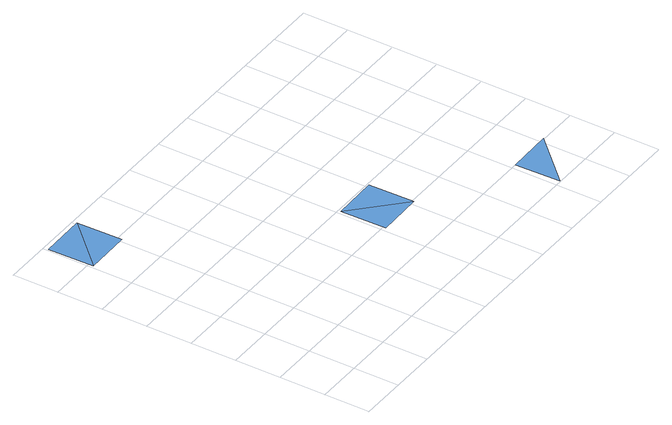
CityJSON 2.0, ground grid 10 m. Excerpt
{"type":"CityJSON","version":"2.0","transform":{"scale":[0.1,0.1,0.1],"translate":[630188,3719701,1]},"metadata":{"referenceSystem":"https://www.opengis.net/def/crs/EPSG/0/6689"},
"CityObjects":{
"waterbody1":{"type":"WaterBody","attributes":{"name":"福岡県津波浸水想定図","class":"1140","function":"2","WaterBodyTsunamiRiskAttribute.description":"1","WaterBodyTsunamiRiskAttribute.rank":"1"},"geometry":[{"type":"MultiSurface","lod":"1","boundaries":[[[0,1,2]],[[0,3,1]]]}]},
"waterbody2":{"type":"WaterBody","attributes":{"name":"福岡県津波浸水想定図","class":"1140","function":"2","WaterBodyTsunamiRiskAttribute.description":"1","WaterBodyTsunamiRiskAttribute.rank":"2"},"geometry":[{"type":"MultiSurface","lod":"1","boundaries":[[[4,5,6]],[[4,7,5]]]}]},
"waterbody3":{"type":"WaterBody","attributes":{"name":"福岡県津波浸水想定図","class":"1140","function":"2","WaterBodyTsunamiRiskAttribute.description":"1","WaterBodyTsunamiRiskAttribute.rank":"3"},"geometry":[{"type":"MultiSurface","lod":"1","boundaries":[[[8,9,10]]]}]}
},
"vertices":[
[3,587,11],[101,689,11],[1,687,11],[103,589,11],
[510,197,7],[408,295,7],[410,195,7],[508,297,7],
[812,102,8],[712,100,8],[714,1,8]
]}
